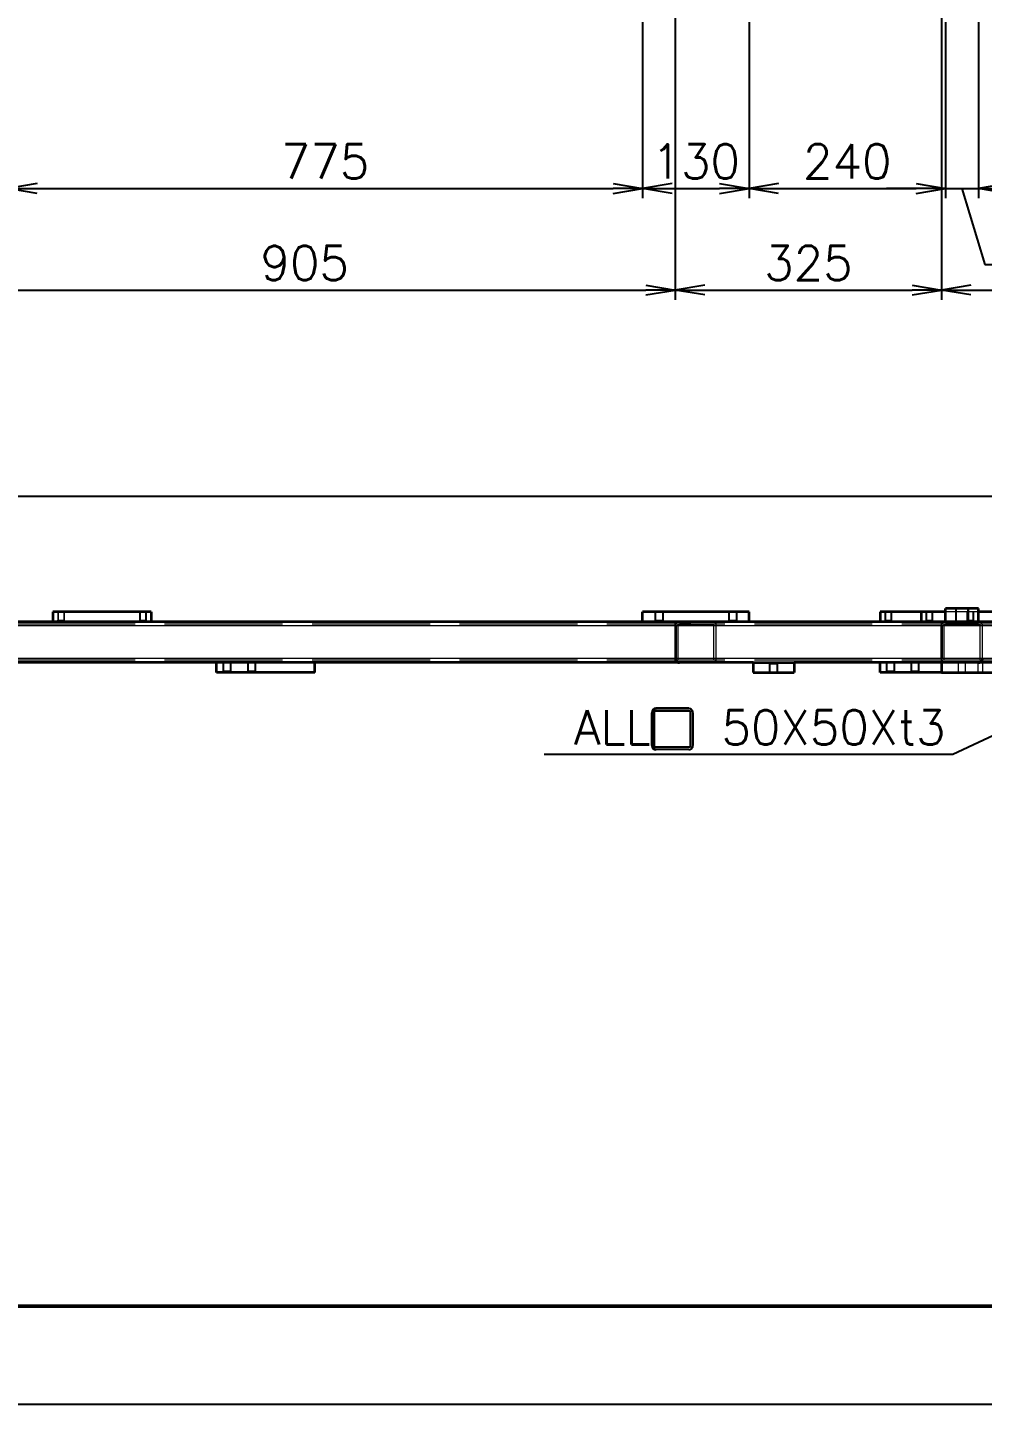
# Model space of a CAD drawing. Header units: millimetres. Extents: x -73083 to 81340, y -6859 to 6812.
# Drawn here: x -50451 to -49285, y -6850 to -5169 of the extents above; entities that cross this region are included whole.
import ezdxf

# ---------------------------------------------------------------- set-up
doc = ezdxf.new("R2010")
doc.units = ezdxf.units.MM
doc.linetypes.add('AM_ISO02W050', pattern=[7.5, 6, -1.5])
doc.linetypes.add('DASHED', pattern=[15, 12, -3])
doc.layers.add('A3', color=7, linetype='Continuous', plot=False)
doc.layers.add('AM_HID', color=1, linetype='AM_ISO02W050', lineweight=25)
doc.layers.add('AM_VIS', color=7, linetype='Continuous', lineweight=50)
doc.layers.add('word_dim', color=253, linetype='Continuous')
doc.styles.get("Standard").update_dxf_attribs({"font": 'romans.shx', "bigfont": 'bigfont.shx'})
doc.dimstyles.new('STANDARD1-12', dxfattribs={"dimscale": 12, "dimtxt": 3.5, "dimasz": 3, "dimexe": 1, "dimexo": 0, "dimgap": 1, "dimtad": 3, "dimdec": 1, "dimdsep": 46, "dimtxsty": 'Standard', "dimblk1": 'OPEN', "dimblk2": 'OPEN', "dimsah": 1, "dimcen": 0, "dimclrd": 256, "dimclre": 256, "dimclrt": 3, "dimadec": 0, "dimazin": 0, "dimtfac": 1, "dimtdec": 1, "dimtmove": 0, "dimatfit": 3, "dimldrblk": 'OPEN', "dimfxl": 0, "dimtolj": 1, "dimtzin": 0, "dimarcsym": 0})

# ---------------------------------------------------------------- blocks, each defined once
blk = doc.blocks.new('_Open')
at = {"color": 0, "lineweight": -2}
for p, q in [((-1, 0.167), (0, 0)), ((-1, -0.167), (0, 0)), ((0, 0), (-1, 0))]:
    blk.add_line(p, q, dxfattribs=at)
blk = doc.blocks.new('A$C487327C5')
at = {"layer": 'word_dim', "color": 7, "lineweight": 35, "ltscale": 12}
for p, q in [((0, 5), (0, 45)), ((0, 45), (0, 5)), ((45, 50), (5, 50))]:
    blk.add_line(p, q, dxfattribs=at)
at = {"layer": 'word_dim', "ltscale": 12}
for p, q in [((0, 45), (0, 5)), ((3, 3), (3, 47)), ((47, 47), (3, 47)), ((3, 3), (3, 47)), ((3, 3), (3, 47)), ((10, 50), (10, 50)), ((47, 3), (47, 47)), ((47, 3), (47, 47)), ((47, 3), (47, 47)), ((50, 45), (50, 5)), ((50, 5), (50, 45)), ((50, 5), (50, 45)), ((50, 5), (50, 45)), ((47, 3), (3, 3)), ((45, 0), (5, 0))]:
    blk.add_line(p, q, dxfattribs=at)
at = {"layer": 'word_dim', "color": 7, "lineweight": 35, "ltscale": 12}
for centre, start, end in [((5, 45), 90.0024, 179.9999), ((5, 45), 90.0001, 179.9997), ((5, 45), 89.9999, 110.0586), ((5, 5), 179.9999, 269.9976), ((5, 5), 180.0003, 269.9997)]:
    blk.add_arc(centre, 5, start, end, dxfattribs=at)
at = {"layer": 'word_dim', "ltscale": 12}
for centre, start, end in [((5, 45), 110.0587, 179.9995), ((45, 45), 0.0001, 90.0023), ((45, 45), 0.0003, 89.9997), ((45, 45), 0.0002, 89.9998), ((5, 5), 180.0002, 269.9998), ((45, 5), 269.9977, 0.0001), ((45, 5), 270.0001, 359.9997), ((45, 5), 270.0001, 359.9995)]:
    blk.add_arc(centre, 5, start, end, dxfattribs=at)
blk = doc.blocks.new('*D829')
at = {"layer": 'DEFPOINTS', "color": 0, "ltscale": 2}
for p in [(-50474.8, -5162), (-49699.8, -5162), (-49699.8, -5365.2)]:
    blk.add_point(p, dxfattribs=at)
at = {"layer": 'word_dim', "lineweight": -2, "ltscale": 2}
for p, q in [((-50474.8, -5162), (-50474.8, -5377.2)), ((-49699.8, -5162), (-49699.8, -5377.2)), ((-50438.8, -5365.2), (-49735.8, -5365.2))]:
    blk.add_line(p, q, dxfattribs=at)
at = {"layer": 'word_dim', "lineweight": -2, "ltscale": 2, "xscale": 36, "yscale": 36, "zscale": 36, "rotation": 180}
blk.add_blockref('_Open', (-50474.8, -5365.2), dxfattribs=at)
at = {"layer": 'word_dim', "lineweight": -2, "ltscale": 2, "xscale": 36, "yscale": 36, "zscale": 36}
blk.add_blockref('_Open', (-49699.8, -5365.2), dxfattribs=at)
at = {"layer": 'word_dim', "color": 3, "ltscale": 2, "insert": (-50087.3, -5332.2), "char_height": 42, "attachment_point": 5}
blk.add_mtext('\\A1;775', dxfattribs=at)
blk = doc.blocks.new('*D830')
at = {"layer": 'DEFPOINTS', "color": 0, "ltscale": 2}
for p in [(-49699.8, -5162), (-49569.8, -5162), (-49569.8, -5365.2)]:
    blk.add_point(p, dxfattribs=at)
at = {"layer": 'word_dim', "lineweight": -2, "ltscale": 2}
for p, q in [((-49699.8, -5162), (-49699.8, -5377.2)), ((-49569.8, -5162), (-49569.8, -5377.2)), ((-49663.8, -5365.2), (-49605.8, -5365.2))]:
    blk.add_line(p, q, dxfattribs=at)
at = {"layer": 'word_dim', "lineweight": -2, "ltscale": 2, "xscale": 36, "yscale": 36, "zscale": 36, "rotation": 180}
blk.add_blockref('_Open', (-49699.8, -5365.2), dxfattribs=at)
at = {"layer": 'word_dim', "lineweight": -2, "ltscale": 2, "xscale": 36, "yscale": 36, "zscale": 36}
blk.add_blockref('_Open', (-49569.8, -5365.2), dxfattribs=at)
at = {"layer": 'word_dim', "color": 3, "ltscale": 2, "insert": (-49634.8, -5332.2), "char_height": 42, "attachment_point": 5}
blk.add_mtext('\\A1;130', dxfattribs=at)
blk = doc.blocks.new('*D831')
at = {"layer": 'DEFPOINTS', "color": 0, "ltscale": 2}
for p in [(-49569.8, -5162), (-49329.8, -5162), (-49329.8, -5365.2)]:
    blk.add_point(p, dxfattribs=at)
at = {"layer": 'word_dim', "lineweight": -2, "ltscale": 2}
for p, q in [((-49569.8, -5162), (-49569.8, -5377.2)), ((-49329.8, -5162), (-49329.8, -5377.2)), ((-49533.8, -5365.2), (-49365.8, -5365.2))]:
    blk.add_line(p, q, dxfattribs=at)
at = {"layer": 'word_dim', "lineweight": -2, "ltscale": 2, "xscale": 36, "yscale": 36, "zscale": 36, "rotation": 180}
blk.add_blockref('_Open', (-49569.8, -5365.2), dxfattribs=at)
at = {"layer": 'word_dim', "lineweight": -2, "ltscale": 2, "xscale": 36, "yscale": 36, "zscale": 36}
blk.add_blockref('_Open', (-49329.8, -5365.2), dxfattribs=at)
at = {"layer": 'word_dim', "color": 3, "ltscale": 2, "insert": (-49449.8, -5332.2), "char_height": 42, "attachment_point": 5}
blk.add_mtext('\\A1;240', dxfattribs=at)
blk = doc.blocks.new('*D832')
at = {"layer": 'DEFPOINTS', "color": 0, "ltscale": 2}
for p in [(-49329.8, -5162), (-49289.8, -5162), (-49289.8, -5365.2)]:
    blk.add_point(p, dxfattribs=at)
at = {"layer": 'word_dim', "lineweight": -2, "ltscale": 2}
for p, q in [((-49329.8, -5162), (-49329.8, -5377.2)), ((-49289.8, -5162), (-49289.8, -5377.2)), ((-49365.8, -5365.2), (-49401.8, -5365.2)), ((-49329.8, -5365.2), (-49289.8, -5365.2)), ((-49329.8, -5365.2), (-49289.8, -5365.2)), ((-49309.8, -5365.2), (-49281.9, -5458.2)), ((-49253.8, -5365.2), (-49217.8, -5365.2)), ((-49281.9, -5458.2), (-49189.9, -5458.2))]:
    blk.add_line(p, q, dxfattribs=at)
at = {"layer": 'word_dim', "lineweight": -2, "ltscale": 2, "xscale": 36, "yscale": 36, "zscale": 36}
blk.add_blockref('_Open', (-49329.8, -5365.2), dxfattribs=at)
at = {"layer": 'word_dim', "lineweight": -2, "ltscale": 2, "xscale": 36, "yscale": 36, "zscale": 36, "rotation": 180}
blk.add_blockref('_Open', (-49289.8, -5365.2), dxfattribs=at)
at = {"layer": 'word_dim', "color": 3, "ltscale": 2, "insert": (-49235.9, -5425.2), "char_height": 42, "attachment_point": 5}
blk.add_mtext('\\A1;40', dxfattribs=at)
blk = doc.blocks.new('*D833')
at = {"layer": 'DEFPOINTS', "color": 0, "ltscale": 2}
for p in [(-48586.3, -5132), (-49289.8, -5162), (-48586.3, -5365.2)]:
    blk.add_point(p, dxfattribs=at)
at = {"layer": 'word_dim', "lineweight": -2, "ltscale": 2}
for p, q in [((-48586.3, -5132), (-48586.3, -5377.2)), ((-49289.8, -5162), (-49289.8, -5377.2)), ((-49253.8, -5365.2), (-48622.3, -5365.2))]:
    blk.add_line(p, q, dxfattribs=at)
at = {"layer": 'word_dim', "lineweight": -2, "ltscale": 2, "xscale": 36, "yscale": 36, "zscale": 36, "rotation": 180}
blk.add_blockref('_Open', (-49289.8, -5365.2), dxfattribs=at)
at = {"layer": 'word_dim', "lineweight": -2, "ltscale": 2, "xscale": 36, "yscale": 36, "zscale": 36}
blk.add_blockref('_Open', (-48586.3, -5365.2), dxfattribs=at)
at = {"layer": 'word_dim', "color": 3, "ltscale": 2, "insert": (-48938, -5332.2), "char_height": 42, "attachment_point": 5}
blk.add_mtext('\\A1;703.5', dxfattribs=at)
blk = doc.blocks.new('*D836')
at = {"layer": 'DEFPOINTS', "color": 0, "ltscale": 2}
for p in [(-48514.8, -5122), (-52514.8, -5292), (-48514.8, -5741.1)]:
    blk.add_point(p, dxfattribs=at)
at = {"layer": 'word_dim', "lineweight": -2, "ltscale": 2}
for p, q in [((-48514.8, -5122), (-48514.8, -5753.1)), ((-52514.8, -5292), (-52514.8, -5753.1)), ((-52478.8, -5741.1), (-48550.8, -5741.1))]:
    blk.add_line(p, q, dxfattribs=at)
at = {"layer": 'word_dim', "lineweight": -2, "ltscale": 2, "xscale": 36, "yscale": 36, "zscale": 36, "rotation": 180}
blk.add_blockref('_Open', (-52514.8, -5741.1), dxfattribs=at)
at = {"layer": 'word_dim', "lineweight": -2, "ltscale": 2, "xscale": 36, "yscale": 36, "zscale": 36}
blk.add_blockref('_Open', (-48514.8, -5741.1), dxfattribs=at)
at = {"layer": 'word_dim', "color": 3, "ltscale": 2, "insert": (-50585.6, -5697.1), "char_height": 42, "attachment_point": 5}
blk.add_mtext('\\A1;(4000)', dxfattribs=at)
blk = doc.blocks.new('*D854')
at = {"layer": 'DEFPOINTS', "color": 0, "ltscale": 2}
for p in [(-50564.8, -5117), (-49659.8, -5122), (-49659.8, -5489.2)]:
    blk.add_point(p, dxfattribs=at)
at = {"layer": 'word_dim', "lineweight": -2, "ltscale": 2}
for p, q in [((-50564.8, -5117), (-50564.8, -5501.2)), ((-49659.8, -5122), (-49659.8, -5501.2)), ((-50528.8, -5489.2), (-49695.8, -5489.2))]:
    blk.add_line(p, q, dxfattribs=at)
at = {"layer": 'word_dim', "lineweight": -2, "ltscale": 2, "xscale": 36, "yscale": 36, "zscale": 36, "rotation": 180}
blk.add_blockref('_Open', (-50564.8, -5489.2), dxfattribs=at)
at = {"layer": 'word_dim', "lineweight": -2, "ltscale": 2, "xscale": 36, "yscale": 36, "zscale": 36}
blk.add_blockref('_Open', (-49659.8, -5489.2), dxfattribs=at)
at = {"layer": 'word_dim', "color": 3, "ltscale": 2, "insert": (-50112.3, -5456.2), "char_height": 42, "attachment_point": 5}
blk.add_mtext('\\A1;905', dxfattribs=at)
blk = doc.blocks.new('*D855')
at = {"layer": 'DEFPOINTS', "color": 0, "ltscale": 2}
for p in [(-49659.8, -5122), (-49334.8, -5122), (-49334.8, -5489.2)]:
    blk.add_point(p, dxfattribs=at)
at = {"layer": 'word_dim', "lineweight": -2, "ltscale": 2}
for p, q in [((-49659.8, -5122), (-49659.8, -5501.2)), ((-49334.8, -5122), (-49334.8, -5501.2)), ((-49623.8, -5489.2), (-49370.8, -5489.2))]:
    blk.add_line(p, q, dxfattribs=at)
at = {"layer": 'word_dim', "lineweight": -2, "ltscale": 2, "xscale": 36, "yscale": 36, "zscale": 36, "rotation": 180}
blk.add_blockref('_Open', (-49659.8, -5489.2), dxfattribs=at)
at = {"layer": 'word_dim', "lineweight": -2, "ltscale": 2, "xscale": 36, "yscale": 36, "zscale": 36}
blk.add_blockref('_Open', (-49334.8, -5489.2), dxfattribs=at)
at = {"layer": 'word_dim', "color": 3, "ltscale": 2, "insert": (-49497.3, -5456.2), "char_height": 42, "attachment_point": 5}
blk.add_mtext('\\A1;325', dxfattribs=at)
blk = doc.blocks.new('*D856')
at = {"layer": 'DEFPOINTS', "color": 0, "ltscale": 2}
for p in [(-49334.8, -5122), (-48566.3, -5117), (-48566.3, -5489.2)]:
    blk.add_point(p, dxfattribs=at)
at = {"layer": 'word_dim', "lineweight": -2, "ltscale": 2}
for p, q in [((-49334.8, -5122), (-49334.8, -5501.2)), ((-48566.3, -5117), (-48566.3, -5501.2)), ((-49298.8, -5489.2), (-48602.3, -5489.2))]:
    blk.add_line(p, q, dxfattribs=at)
at = {"layer": 'word_dim', "lineweight": -2, "ltscale": 2, "xscale": 36, "yscale": 36, "zscale": 36, "rotation": 180}
blk.add_blockref('_Open', (-49334.8, -5489.2), dxfattribs=at)
at = {"layer": 'word_dim', "lineweight": -2, "ltscale": 2, "xscale": 36, "yscale": 36, "zscale": 36}
blk.add_blockref('_Open', (-48566.3, -5489.2), dxfattribs=at)
at = {"layer": 'word_dim', "color": 3, "ltscale": 2, "insert": (-48950.5, -5456.2), "char_height": 42, "attachment_point": 5}
blk.add_mtext('\\A1;768.5', dxfattribs=at)

msp = doc.modelspace()

# ---------------------------------------------------------------- linework, layer by layer
at = {"layer": 'A3', "linetype": 'Continuous'}
msp.add_lwpolyline([(-53597.05373, -1810.23226), (-46469.05373, -1810.23226), (-46469.05373, -6850.23226), (-53597.05373, -6850.23226)], close=True, dxfattribs=at)
at = {"layer": 'AM_HID', "linetype": 'DASHED', "lineweight": 13, "ltscale": 12}
for p, q in [((-50413.77945, -5882.2874), (-50413.77951, -5892.2874)), ((-50413.77933, -5882.2874), (-50413.77939, -5892.2874)), ((-50413.10294, -5882.2874), (-50413.103, -5894.2874)), ((-50413.10282, -5882.2874), (-50413.10288, -5894.2874)), ((-50406.45597, -5882.2874), (-50406.45603, -5894.2874)), ((-50406.45584, -5882.2874), (-50406.45591, -5894.2874)), ((-50405.77945, -5882.2874), (-50405.77951, -5892.2874)), ((-50405.77933, -5882.2874), (-50405.77939, -5892.2874)), ((-50313.77945, -5882.28801), (-50313.77951, -5892.28801)), ((-50313.77933, -5882.28801), (-50313.77939, -5892.28801)), ((-50313.10294, -5882.28801), (-50313.103, -5894.28801)), ((-50313.10282, -5882.28801), (-50313.10288, -5894.28801)), ((-50306.45597, -5882.28801), (-50306.45603, -5894.28801)), ((-50306.45584, -5882.28801), (-50306.45591, -5894.28801)), ((-50305.77945, -5882.28801), (-50305.77951, -5892.28801)), ((-50305.77933, -5882.28801), (-50305.77939, -5892.28801)), ((-49684.77237, -5882.27067), (-49684.77237, -5892.27067)), ((-49683.96036, -5882.2708), (-49683.96048, -5894.2708)), ((-49675.58438, -5882.2708), (-49675.58438, -5894.2708)), ((-49674.77237, -5882.2708), (-49674.77237, -5892.2708)), ((-49594.77237, -5882.27128), (-49594.77237, -5892.27128)), ((-49593.96036, -5882.27128), (-49593.96048, -5894.27128)), ((-49585.58438, -5882.27128), (-49585.58438, -5894.27128)), ((-49584.77237, -5882.27128), (-49584.77237, -5892.27128)), ((-49403.77933, -5882.29326), (-49403.77945, -5892.29326)), ((-49403.77945, -5882.29326), (-49403.77945, -5892.29326)), ((-49403.10294, -5882.29326), (-49403.10306, -5894.29326)), ((-49403.10282, -5882.29326), (-49403.10294, -5894.29326)), ((-49396.45584, -5882.29338), (-49396.45597, -5894.29338)), ((-49396.45597, -5882.29338), (-49396.45597, -5894.29338)), ((-49395.77933, -5882.29338), (-49395.77945, -5892.29338)), ((-49395.77945, -5882.29338), (-49395.77945, -5892.29338)), ((-49353.7775, -5882.29362), (-49353.7775, -5892.29362)), ((-49353.77738, -5882.29362), (-49353.77738, -5892.29362)), ((-49353.10086, -5882.29362), (-49353.10099, -5894.29362)), ((-49353.10099, -5882.29362), (-49353.10099, -5894.29362)), ((-49346.45401, -5882.29362), (-49346.45401, -5894.29362)), ((-49346.45389, -5882.29362), (-49346.45389, -5894.29362)), ((-49345.7775, -5882.29362), (-49345.7775, -5892.29362)), ((-49345.77738, -5882.29362), (-49345.77738, -5892.29362)), ((-49289.7731, -5882.29399), (-49329.78678, -5882.29374)), ((-49317.78678, -5878.27458), (-49317.7869, -5894.27458)), ((-49317.77188, -5878.27458), (-49317.77201, -5894.27458)), ((-49316.70426, -5878.27458), (-49316.70438, -5894.27458)), ((-49316.68936, -5878.27458), (-49316.68949, -5894.27458)), ((-49303.77933, -5882.29387), (-49303.77945, -5892.29387)), ((-49303.77945, -5882.29387), (-49303.77945, -5892.29387)), ((-49303.10294, -5882.29387), (-49303.10306, -5894.29387)), ((-49303.10282, -5882.29387), (-49303.10294, -5894.29387)), ((-49302.8693, -5878.27458), (-49302.86942, -5894.27458)), ((-49302.8544, -5878.2747), (-49302.85453, -5894.2747)), ((-49301.78678, -5878.27458), (-49301.7869, -5894.27458)), ((-49301.77188, -5878.2747), (-49301.77201, -5894.2747)), ((-49296.45597, -5882.29399), (-49296.45597, -5894.29399)), ((-49296.45584, -5882.29399), (-49296.45597, -5894.29399)), ((-49295.77933, -5882.29399), (-49295.77945, -5892.29399)), ((-49295.77945, -5882.29399), (-49295.77945, -5892.29399)), ((-49289.78678, -5894.2747), (-49289.78665, -5878.2747)), ((-48519.27237, -5897.29851), (-52510.26383, -5897.27507)), ((-48566.27286, -5899.29826), (-52463.26432, -5899.27543)), ((-49284.77994, -5899.29374), (-51744.78018, -5899.27934)), ((-49334.77982, -5899.29338), (-51694.78006, -5899.27958)), ((-49659.77567, -5899.29118), (-51369.77567, -5899.28117)), ((-49659.7753, -5899.29118), (-51369.7753, -5899.28117)), ((-49659.77201, -5899.29106), (-51369.77201, -5899.28093)), ((-49659.77176, -5899.29094), (-51369.77176, -5899.28093)), ((-49659.76627, -5899.2913), (-51369.76627, -5899.28129)), ((-49659.76602, -5899.2913), (-51369.76602, -5899.28129)), ((-50413.103, -5893.45915), (-50413.77951, -5892.2874)), ((-50413.77939, -5892.2874), (-50406.26908, -5892.2874)), ((-50413.10288, -5893.45915), (-50413.77939, -5892.2874)), ((-50413.28971, -5892.2874), (-50405.77939, -5892.2874)), ((-50406.45603, -5893.45915), (-50405.77951, -5892.2874)), ((-50406.45591, -5893.45915), (-50405.77939, -5892.2874)), ((-50313.103, -5893.45964), (-50313.77951, -5892.28801)), ((-50313.77939, -5892.28801), (-50306.26908, -5892.28801)), ((-50313.10288, -5893.45964), (-50313.77939, -5892.28801)), ((-50313.28971, -5892.28801), (-50305.77939, -5892.28801)), ((-50306.45603, -5893.45976), (-50305.77951, -5892.28801)), ((-50306.45591, -5893.45976), (-50305.77939, -5892.28801)), ((-49684.77237, -5892.27067), (-49677.37528, -5892.2708)), ((-49683.96048, -5893.67717), (-49684.77237, -5892.27067)), ((-49682.16959, -5892.2708), (-49674.77237, -5892.2708)), ((-49675.58438, -5893.67717), (-49674.77237, -5892.2708)), ((-49659.76627, -5939.2913), (-49659.76602, -5899.2913)), ((-49659.76602, -5899.2913), (-49659.76602, -5894.2913)), ((-49656.7565, -5897.29179), (-49656.75711, -5941.29179)), ((-49656.7565, -5897.29179), (-49612.7565, -5897.2924)), ((-49640.71744, -5894.29204), (-49614.7565, -5894.29228)), ((-49612.75711, -5941.2924), (-49612.7565, -5897.2924)), ((-49609.77774, -5939.29155), (-49609.7775, -5899.29155)), ((-49334.77762, -5899.29313), (-49609.77762, -5899.29155)), ((-49609.7775, -5899.29155), (-49609.7775, -5894.29155)), ((-49334.7775, -5899.29313), (-49609.7775, -5899.29155)), ((-49609.75992, -5939.28959), (-49609.75931, -5899.28959)), ((-49334.75968, -5899.29326), (-49609.75968, -5899.28959)), ((-49609.75943, -5899.28959), (-49609.75931, -5894.29252)), ((-49334.75931, -5899.29326), (-49609.75931, -5899.28959)), ((-49609.75711, -5939.2924), (-49609.7565, -5899.2924)), ((-49594.77237, -5892.27128), (-49587.37528, -5892.27128)), ((-49593.96048, -5893.67766), (-49594.77237, -5892.27128)), ((-49592.16959, -5892.27128), (-49584.77237, -5892.27128)), ((-49585.58438, -5893.67778), (-49584.77237, -5892.27128)), ((-49403.77945, -5892.29326), (-49396.26908, -5892.29338)), ((-49403.10294, -5893.46501), (-49403.77945, -5892.29326)), ((-49403.10306, -5893.46501), (-49403.77945, -5892.29326)), ((-49403.28971, -5892.29326), (-49395.77945, -5892.29338)), ((-49396.45597, -5893.46513), (-49395.77945, -5892.29338)), ((-49396.45597, -5893.46513), (-49395.77945, -5892.29338)), ((-49353.10099, -5893.46538), (-49353.7775, -5892.29362)), ((-49353.77738, -5892.29362), (-49346.267, -5892.29362)), ((-49353.10099, -5893.46538), (-49353.77738, -5892.29362)), ((-49353.28775, -5892.29362), (-49345.77738, -5892.29362)), ((-49346.45401, -5893.46538), (-49345.7775, -5892.29362)), ((-49346.45389, -5893.46538), (-49345.77738, -5892.29362)), ((-49334.77982, -5899.29338), (-49334.78006, -5939.29338)), ((-49334.77774, -5939.29313), (-49334.7775, -5899.29313)), ((-49334.7775, -5899.29313), (-49334.7775, -5894.29313)), ((-49334.75992, -5939.29326), (-49334.75931, -5899.29326)), ((-49334.75943, -5899.29326), (-49334.75931, -5894.29326)), ((-49331.77982, -5897.29338), (-49331.78006, -5941.29338)), ((-49331.77225, -5897.29362), (-49331.77249, -5941.29362)), ((-49331.77225, -5897.29362), (-49287.77225, -5897.29387)), ((-49303.77945, -5892.29387), (-49296.26908, -5892.29399)), ((-49303.10294, -5893.46562), (-49303.77945, -5892.29387)), ((-49303.10306, -5893.46562), (-49303.77945, -5892.29387)), ((-49303.28971, -5892.29387), (-49295.77945, -5892.29399)), ((-49296.45597, -5893.46562), (-49295.77945, -5892.29399)), ((-49296.45597, -5893.46562), (-49295.77945, -5892.29399)), ((-49289.77945, -5894.27665), (-49289.77945, -5894.29399)), ((-49287.77994, -5897.29362), (-49287.78018, -5941.29362)), ((-49287.77249, -5941.29387), (-49287.77225, -5897.29387)), ((-49284.78018, -5939.29374), (-49284.77994, -5899.29374)), ((-48519.27262, -5941.29851), (-52510.26407, -5941.27507)), ((-48566.2731, -5939.29826), (-52463.26456, -5939.27543)), ((-49284.78018, -5939.29374), (-51744.78043, -5939.27934)), ((-49334.78006, -5939.29338), (-51694.78018, -5939.27958)), ((-49659.77591, -5939.29118), (-51369.77591, -5939.28117)), ((-49659.77555, -5939.29118), (-51369.77555, -5939.28117)), ((-49659.77225, -5939.29106), (-51369.77225, -5939.28093)), ((-49659.77201, -5939.29094), (-51369.77201, -5939.28093)), ((-49659.76651, -5939.2913), (-51369.76651, -5939.28129)), ((-49659.76627, -5939.2913), (-51369.76627, -5939.28129)), ((-50212.31314, -5944.28434), (-50212.31314, -5954.28434)), ((-50211.50113, -5944.28422), (-50211.50113, -5956.28422)), ((-50203.12516, -5944.28422), (-50203.12516, -5956.28422)), ((-50202.31314, -5944.28422), (-50202.31314, -5954.28422)), ((-50182.31314, -5944.28422), (-50182.31314, -5954.28422)), ((-50181.50113, -5944.28422), (-50181.50113, -5956.28422)), ((-50173.12516, -5944.28422), (-50173.12516, -5956.28422)), ((-50172.31314, -5944.28422), (-50172.31314, -5954.28422)), ((-49659.76639, -5944.2913), (-49659.76627, -5939.2913)), ((-49612.75711, -5941.2924), (-49656.75711, -5941.29179)), ((-49334.77787, -5939.29313), (-49609.77787, -5939.29155)), ((-49334.77774, -5939.29313), (-49609.77774, -5939.29155)), ((-49609.77774, -5944.29155), (-49609.77774, -5939.29155)), ((-49334.76017, -5939.29326), (-49609.76017, -5939.28959)), ((-49334.75992, -5939.29326), (-49609.75992, -5939.28959)), ((-49609.75992, -5944.28959), (-49609.75992, -5939.28959)), ((-49514.7631, -5944.29265), (-49564.7631, -5944.2924)), ((-49543.95121, -5944.84501), (-49544.76322, -5946.25139)), ((-49537.36612, -5946.25139), (-49544.76322, -5946.25139)), ((-49544.76322, -5956.25139), (-49544.76322, -5946.25139)), ((-49543.95121, -5956.25139), (-49543.95121, -5944.25139)), ((-49534.76322, -5946.25139), (-49542.16031, -5946.25139)), ((-49535.57511, -5956.25139), (-49535.57523, -5944.25139)), ((-49535.57523, -5944.84501), (-49534.76322, -5946.25139)), ((-49534.76322, -5956.25139), (-49534.76322, -5946.25139)), ((-49289.81302, -5944.28312), (-49409.81302, -5944.28337)), ((-49402.31314, -5944.28337), (-49402.31314, -5954.28337)), ((-49401.50113, -5944.28337), (-49401.50113, -5956.28337)), ((-49393.12516, -5944.28337), (-49393.12516, -5956.28337)), ((-49392.31314, -5944.28337), (-49392.31314, -5954.28337)), ((-49372.31314, -5944.28325), (-49372.31314, -5954.28325)), ((-49371.50113, -5944.28325), (-49371.50113, -5956.28325)), ((-49363.12516, -5944.28325), (-49363.12516, -5956.28325)), ((-49362.31314, -5944.28325), (-49362.31314, -5954.28325)), ((-49334.77774, -5944.29313), (-49334.77774, -5939.29313)), ((-49334.75992, -5944.29326), (-49334.75992, -5939.29326)), ((-49287.77249, -5941.29387), (-49331.77249, -5941.29362)), ((-49313.99369, -5956.29387), (-49313.99356, -5944.29387)), ((-49313.99369, -5956.29387), (-49313.99356, -5944.29387)), ((-49305.61771, -5956.29399), (-49305.61759, -5944.29399)), ((-49305.61759, -5956.29399), (-49305.61759, -5944.29399)), ((-49289.81302, -5956.28312), (-49289.81302, -5944.28312)), ((-49284.80582, -5944.29411), (-49284.80582, -5956.29411)), ((-50212.31314, -5954.28434), (-50202.9252, -5954.28422)), ((-50211.50113, -5955.69072), (-50212.31314, -5954.28434)), ((-50211.70108, -5954.28434), (-50202.31314, -5954.28422)), ((-50203.12516, -5955.69072), (-50202.31314, -5954.28422)), ((-50182.31314, -5954.28422), (-50172.9252, -5954.28422)), ((-50181.50113, -5955.69072), (-50182.31314, -5954.28422)), ((-50181.70108, -5954.28422), (-50172.31314, -5954.28422)), ((-50173.12516, -5955.69072), (-50172.31314, -5954.28422)), ((-49402.31314, -5954.28337), (-49392.9252, -5954.28337)), ((-49401.50113, -5955.68974), (-49402.31314, -5954.28337)), ((-49401.70108, -5954.28337), (-49392.31314, -5954.28337)), ((-49393.12516, -5955.68974), (-49392.31314, -5954.28337)), ((-49372.31314, -5954.28325), (-49362.9252, -5954.28325)), ((-49371.50113, -5955.68974), (-49372.31314, -5954.28325)), ((-49371.70108, -5954.28325), (-49362.31314, -5954.28325)), ((-49363.12516, -5955.68974), (-49362.31314, -5954.28325)), ((-49289.81302, -5956.28312), (-49334.80643, -5956.28325))]:
    msp.add_line(p, q, dxfattribs=at)
for centre, radius, start, end in [((-49654.7565, -5899.29179), 5, 90.36657193, 179.99924003), ((-49614.7565, -5899.29228), 5, 359.99924506, 89.99924435), ((-49329.77982, -5899.29338), 4.99999, 89.99977711, 179.9997318), ((-49329.77225, -5899.29362), 5, 90.42712155, 179.9996635), ((-49289.77225, -5899.29387), 5, 359.99966346, 89.57220727), ((-49289.77994, -5899.29362), 4.99999, 359.9995836, 88.28145178), ((-49614.75711, -5939.29228), 5, 270.49860814, 359.99924506), ((-49329.78006, -5939.29338), 4.99999, 179.99958154, 269.99956036), ((-49329.77249, -5939.29362), 5, 179.9996635, 269.99966282), ((-49289.78018, -5939.29362), 4.99999, 269.99977893, 359.99973517)]:
    msp.add_arc(centre, radius, start, end, dxfattribs=at)
at = {"layer": 'AM_VIS', "lineweight": 35, "ltscale": 12}
for p, q in [((-50419.77933, -5882.28727), (-50419.77939, -5894.28727)), ((-50299.77933, -5882.28801), (-50419.77933, -5882.28727)), ((-50299.77933, -5882.28801), (-50299.77939, -5894.28801)), ((-49699.77237, -5894.27067), (-49699.77225, -5882.27067)), ((-49569.77237, -5882.27141), (-49699.77225, -5882.27067)), ((-49569.77237, -5894.27141), (-49569.77237, -5882.27141)), ((-49409.77933, -5882.29326), (-49409.77945, -5894.29326)), ((-49359.77799, -5882.2935), (-49409.77933, -5882.29326)), ((-49359.77726, -5882.2935), (-49359.77738, -5894.2935)), ((-49329.78678, -5882.29374), (-49359.77726, -5882.2935)), ((-49329.78678, -5894.27446), (-49329.78665, -5878.27446)), ((-49329.77335, -5878.27446), (-49329.78665, -5878.27446)), ((-49329.77188, -5894.27446), (-49329.77176, -5878.27446)), ((-49289.77176, -5878.2747), (-49329.77176, -5878.27446)), ((-49239.77726, -5882.29423), (-49289.7731, -5882.29399)), ((-49289.77188, -5894.2747), (-49289.77176, -5878.2747)), ((-48521.27237, -5894.29851), (-52508.26383, -5894.27507)), ((-49569.77237, -5894.27141), (-49699.77237, -5894.27067)), ((-49659.7565, -5899.29179), (-49659.75711, -5939.29179)), ((-49654.7565, -5894.29179), (-49640.71744, -5894.29204)), ((-49609.75931, -5894.29252), (-49609.75931, -5894.28959)), ((-49334.77225, -5899.29362), (-49334.77249, -5939.29362)), ((-49329.77335, -5894.27446), (-49329.78678, -5894.27446)), ((-49329.77213, -5894.29362), (-49289.77213, -5894.29387)), ((-49289.77188, -5894.2747), (-49329.77188, -5894.27446)), ((-49289.63004, -5894.29594), (-49289.77994, -5894.29362)), ((-49564.7631, -5944.2924), (-51464.74686, -5944.28129)), ((-50219.8129, -5956.28422), (-50219.81296, -5944.28422)), ((-50099.8129, -5956.2841), (-50099.81296, -5944.2841)), ((-49614.75711, -5944.29228), (-49654.75711, -5944.29179)), ((-49564.7631, -5944.25163), (-49514.7631, -5944.25151)), ((-49564.7631, -5944.25163), (-49564.76297, -5956.25163)), ((-49514.7631, -5944.25151), (-49514.76297, -5956.25151)), ((-48521.27262, -5944.29851), (-49514.7631, -5944.29265)), ((-49409.81302, -5956.28337), (-49409.81302, -5944.28337)), ((-49334.80582, -5944.29374), (-49334.80594, -5956.29374)), ((-49289.77249, -5944.29387), (-49329.77249, -5944.29362)), ((-50099.8129, -5956.2841), (-50219.8129, -5956.28422)), ((-49564.76297, -5956.25163), (-49514.76297, -5956.25151)), ((-49334.80643, -5956.28325), (-49409.81302, -5956.28337)), ((-49334.80594, -5956.29374), (-49214.80594, -5956.29472))]:
    msp.add_line(p, q, dxfattribs=at)
at = {"layer": 'AM_VIS', "lineweight": 13, "ltscale": 12}
for p, q in [((-48516.27237, -5899.29851), (-52513.26383, -5899.27507)), ((-48516.27262, -5939.29851), (-52513.26407, -5939.27507))]:
    msp.add_line(p, q, dxfattribs=at)
at = {"layer": 'AM_VIS', "linetype": 'Continuous'}
msp.add_line((-53297.05373, -6730.23226), (-46589.05373, -6730.23226), dxfattribs=at)
at = {"layer": 'AM_VIS', "lineweight": 35, "ltscale": 12}
for centre, start, end in [((-49654.7565, -5899.29179), 89.99924435, 90.36657193), ((-49329.77225, -5899.29362), 89.999661, 90.42712155), ((-49289.77225, -5899.29387), 89.57220727, 89.999661), ((-49654.75711, -5939.29179), 179.99924003, 269.99924617), ((-49614.75711, -5939.29228), 269.99924617, 270.49860814), ((-49289.77249, -5939.29387), 269.99966282, 359.99966346)]:
    msp.add_arc(centre, 5, start, end, dxfattribs=at)
at = {"layer": 'word_dim', "ltscale": 2}
msp.add_line((-49356.9782, -6056.33703), (-49819.99082, -6056.33703), dxfattribs=at)

# ---------------------------------------------------------------- block references
msp.add_blockref('A$C487327C5', (-49688.21282, -6050.44807), dxfattribs=at)

# ---------------------------------------------------------------- texts
at = {"layer": 'word_dim', "color": 3, "linetype": 'Continuous', "ltscale": 5, "insert": (-49329.85583, -6044.42559), "char_height": 42, "attachment_point": 9}
msp.add_mtext('ALL   50X50Xt3', dxfattribs=at)

# ---------------------------------------------------------------- dimensions: what is measured, and where the dimension line sits
at = {"layer": 'word_dim', "ltscale": 2}
dim = msp.add_linear_dim(base=(-48514.79666, -5741.13836), p1=(-52514.80094, -5292.02133), p2=(-48514.79666, -5122.01376), text='(<>)', dimstyle='STANDARD1-12', dxfattribs=at)
dim.commit()
dim.dimension.update_dxf_attribs({"geometry": '*D836', "text_midpoint": (-50585.63698, -5741.13836), "dimtype": 160})
for base, p1, p2, picture, middle in [((-49659.75656, -5489.24749), (-50564.76261, -5117.0311), (-49659.75656, -5122.04159), '*D854', (-50112.25959, -5456.24749)), ((-49334.77231, -5489.24749), (-49659.75656, -5122.04159), (-49334.77231, -5122.04951), '*D855', (-49497.26444, -5456.24749)), ((-48566.27274, -5489.24749), (-49334.77231, -5122.04951), (-48566.27274, -5117.01498), '*D856', (-48950.52253, -5456.24749)), ((-48586.26712, -5365.22225), (-49289.77164, -5162.02841), (-48586.26712, -5132.01893), '*D833', (-48938.01938, -5332.22225)), ((-49699.77237, -5365.21883), (-50474.77231, -5162.02109), (-49699.77237, -5162.0245), '*D829', (-50087.27234, -5332.21883)), ((-49569.77213, -5365.22225), (-49699.77225, -5162.02792), (-49569.77213, -5162.02841), '*D830', (-49634.77219, -5332.22225)), ((-49329.77164, -5365.22225), (-49569.77213, -5162.02841), (-49329.77164, -5162.02841), '*D831', (-49449.77188, -5332.22225)), ((-49289.77176, -5365.2146), (-49329.77176, -5162.02075), (-49289.77176, -5162.02075), '*D832', (-49269.87176, -5425.2146))]:
    dim = msp.add_linear_dim(base=base, p1=p1, p2=p2, dimstyle='STANDARD1-12', override={"dimtmove": 1}, dxfattribs=at)
    dim.commit()
    dim.dimension.update_dxf_attribs({"geometry": picture, "text_midpoint": middle})

# ---------------------------------------------------------------- leaders
at = {"layer": 'word_dim', "linetype": 'Continuous', "ltscale": 5, "annotation_type": 0, "has_hookline": 1, "hookline_direction": 1, "text_width": 475.6}
msp.add_leader([(-49083.50762, -5945.15099), (-49320.9782, -6056.33703), (-49356.9782, -6056.33703)], dimstyle='STANDARD1-12', override={"dimgap": 1, "dimtad": 0}, dxfattribs=at)

doc.saveas('drawing.dxf')
